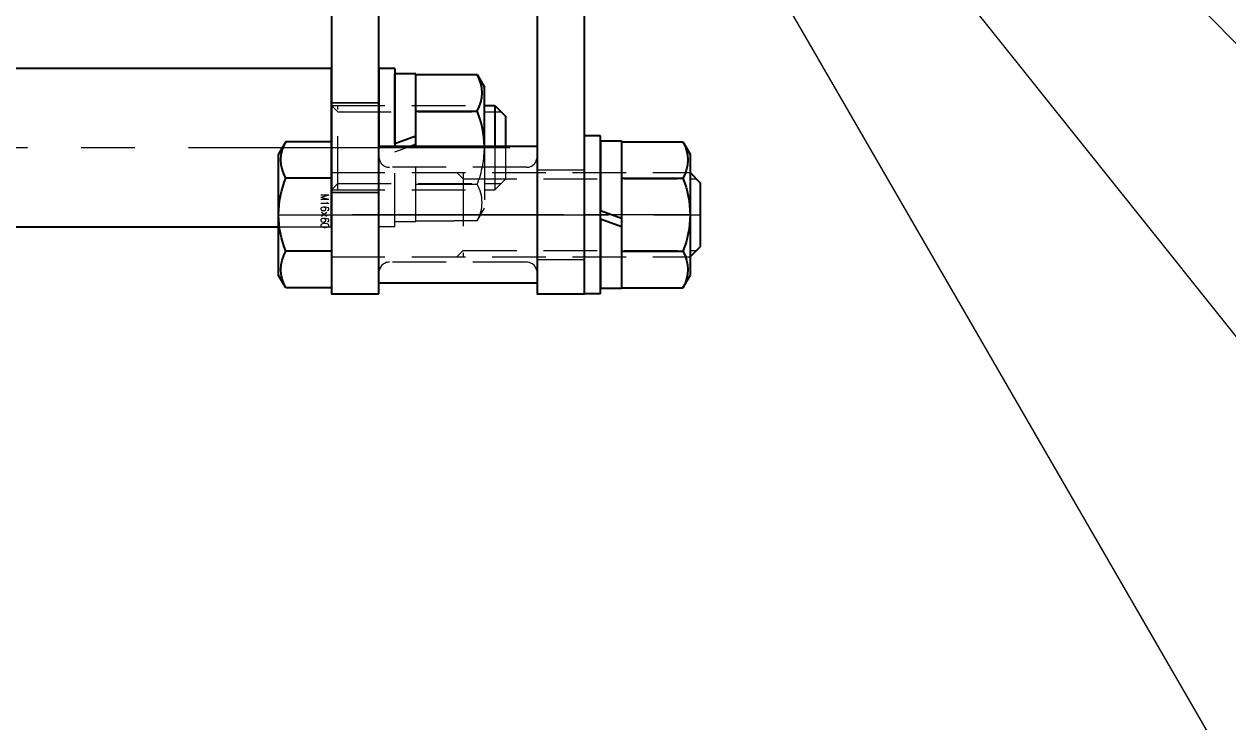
# Model space of a CAD drawing. Header units: millimetres. Extents: x 0 to 49006, y -7876 to 6995.
# Drawn here: x 39706.7 to 39935, y 1468.9 to 1601.3 of the extents above; entities that cross this region are included whole.
import ezdxf
from ezdxf import colors
from ezdxf.entities.mleader import LeaderData, LeaderLine
from ezdxf.enums import TextEntityAlignment as Align
from ezdxf.math import Vec2, Vec3

# ---------------------------------------------------------------- set-up
doc = ezdxf.new("R2010")
doc.units = ezdxf.units.MM
doc.header["$LTSCALE"] = 3.2
doc.linetypes.add('CENTER2', pattern=[28.575, 19.05, -3.175, 3.175, -3.175])
doc.linetypes.add('HIDDEN2', pattern=[4.7625, 3.175, -1.5875])
for name, color, linetype, lineweight in [('01_外形線', 7, 'Continuous', 25), ('02_細線', 5, 'Continuous', 13), ('03_かくれ線', 6, 'HIDDEN2', 13), ('04_中心線', 1, 'CENTER2', 9), ('08_DIM', 3, 'Continuous', 13)]:
    doc.layers.add(name, color=color, linetype=linetype, lineweight=lineweight)
doc.styles.get("Standard").update_dxf_attribs({"font": 'txt.shx', "bigfont": 'extfont2.shx'})
doc.styles.add('寸法用', font='simplex.shx', dxfattribs={"width": 0.8, "bigfont": '@extfont2.shx'})

# ---------------------------------------------------------------- blocks, each defined once
blk = doc.blocks.new('AM_BALLOON1')
at = {"transparency": 16777216}
blk.add_circle((0, 0), 5, dxfattribs=at)
blk.add_attdef('B_NUMBER', text='', height=3, dxfattribs=at).set_placement((0, 0), align=Align.MIDDLE_CENTER)
blk = doc.blocks.new('_OPEN')
at = {"color": 0, "linetype": 'ByBlock'}
for p, q in [((-1, 0.167), (0, 0)), ((0, 0), (-1, -0.167)), ((0, 0), (-1, 0))]:
    blk.add_line(p, q, dxfattribs=at)
blk = doc.blocks.new('_Open30')
at = {"color": 0, "linetype": 'ByBlock', "lineweight": -2}
for p, q in [((-1, 0.268), (0, 0)), ((0, 0), (-1, -0.268)), ((0, 0), (-1, 0))]:
    blk.add_line(p, q, dxfattribs=at)

msp = doc.modelspace()

# ---------------------------------------------------------------- linework, layer by layer
for p, q in [((39764.98, 1592.863), (39614.98, 1592.863)), ((39764.98, 1562.863), (39764.98, 1592.863)), ((39614.98, 1562.863), (39754.98, 1562.863))]:
    msp.add_line(p, q)
for points in [[(39773.98, 1550.135), (39773.98, 1770.135), (39764.98, 1770.135), (39764.98, 1550.135)], [(39812.98, 1550.135), (39812.98, 1734.135), (39803.98, 1734.135), (39803.98, 1550.135)], [(39803.98, 1552.135), (39773.98, 1552.135), (39773.98, 1578.135), (39803.98, 1578.135)]]:
    msp.add_lwpolyline(points, close=True)
for points in [[(39793.98, 1585.863), (39795.98, 1585.863)], [(39795.98, 1585.863), (39797.98, 1583.863)], [(39795.98, 1585.863), (39795.98, 1578.135)], [(39797.98, 1583.863), (39797.98, 1578.135)]]:
    msp.add_lwpolyline(points)
at = {"layer": '01_外形線'}
for points in [[(39773.98, 1592.854), (39773.98, 1578.135)], [(39776.98, 1592.854), (39773.98, 1592.854)], [(39776.98, 1592.854), (39776.98, 1578.135)], [(39776.98, 1578.654), (39776.98, 1591.854)], [(39780.98, 1591.854), (39776.98, 1591.854)], [(39780.98, 1580.11), (39780.98, 1591.854)], [(39780.98, 1578.135), (39780.98, 1591.711)], [(39780.98, 1591.711), (39792.619, 1591.711)], [(39792.619, 1591.711), (39793.98, 1589.354)], [(39793.98, 1578.135), (39793.98, 1589.354)], [(39780.98, 1584.783), (39792.619, 1584.783)], [(39776.98, 1578.654), (39780.98, 1580.11)], [(39812.98, 1550.135), (39812.98, 1580.135)], [(39815.98, 1580.135), (39812.98, 1580.135)], [(39815.98, 1550.135), (39815.98, 1580.135)], [(39756.34, 1578.992), (39754.98, 1576.635)], [(39764.98, 1578.992), (39756.34, 1578.992)], [(39764.98, 1578.992), (39764.98, 1551.279)], [(39779.95, 1578.135), (39780.98, 1578.51)], [(39815.98, 1579.135), (39815.98, 1565.935)], [(39815.98, 1579.135), (39819.98, 1579.135)], [(39819.98, 1579.135), (39819.98, 1564.479)], [(39819.98, 1578.992), (39819.98, 1551.279)], [(39819.98, 1578.992), (39831.619, 1578.992)], [(39831.619, 1578.992), (39832.98, 1576.635)], [(39754.98, 1553.635), (39754.98, 1576.635)], [(39832.98, 1576.635), (39832.98, 1553.635)], [(39832.98, 1573.135), (39834.98, 1571.135)], [(39764.98, 1572.064), (39756.34, 1572.064)], [(39819.98, 1572.064), (39831.619, 1572.064)], [(39834.98, 1559.135), (39834.98, 1571.135)], [(39815.98, 1565.935), (39819.98, 1564.479)], [(39815.98, 1564.335), (39815.98, 1551.135)], [(39815.98, 1564.335), (39819.98, 1562.879)], [(39819.98, 1562.879), (39819.98, 1551.135)], [(39832.98, 1557.135), (39834.98, 1559.135)], [(39764.98, 1558.207), (39756.34, 1558.207)], [(39819.98, 1558.207), (39831.619, 1558.207)], [(39756.34, 1551.279), (39754.98, 1553.635)], [(39831.619, 1551.279), (39832.98, 1553.635)], [(39764.98, 1551.279), (39756.34, 1551.279)], [(39815.98, 1550.135), (39812.98, 1550.135)], [(39819.98, 1551.135), (39815.98, 1551.135)], [(39819.98, 1551.279), (39831.619, 1551.279)]]:
    msp.add_lwpolyline(points, dxfattribs=at)
for points in [[(39792.619, 1584.783, 0.2679491), (39792.619, 1591.711)], [(39756.34, 1572.064, -0.2679491), (39756.34, 1578.992)], [(39831.619, 1578.992, -0.2679491), (39831.619, 1572.064)], [(39756.34, 1558.207, -0.1963667), (39756.34, 1572.064)], [(39831.619, 1572.064, -0.1963667), (39831.619, 1558.207)], [(39756.34, 1551.279, -0.2679491), (39756.34, 1558.207)], [(39831.619, 1558.207, -0.2679491), (39831.619, 1551.279)]]:
    msp.add_lwpolyline(points, format="xyb", dxfattribs=at)
msp.add_arc((39775.659, 1577.854), 18.321, 0.87846, 22.21925, dxfattribs=at)
at = {"layer": '02_細線'}
for points in [[(39793.98, 1584.663), (39797.18, 1584.663)], [(39832.98, 1571.935), (39834.18, 1571.935)], [(39832.98, 1558.335), (39834.18, 1558.335)]]:
    msp.add_lwpolyline(points, dxfattribs=at)
at = {"layer": '03_かくれ線'}
for p, q in [((39764.98, 1586.363), (39773.98, 1586.363)), ((39773.98, 1586.354), (39764.98, 1586.354)), ((39776.98, 1577.054), (39779.95, 1578.135)), ((39793.98, 1578.135), (39793.98, 1566.354)), ((39795.98, 1578.135), (39795.98, 1569.863)), ((39797.98, 1578.135), (39797.98, 1571.863)), ((39801.98, 1574.135), (39775.98, 1574.135)), ((39803.98, 1573.635), (39812.98, 1573.635)), ((39788.23, 1570.926), (39792.619, 1570.926)), ((39764.98, 1569.363), (39773.98, 1569.363)), ((39773.98, 1569.354), (39764.98, 1569.354)), ((39792.619, 1563.998), (39788.23, 1563.998)), ((39754.98, 1562.863), (39764.98, 1562.863)), ((39801.98, 1556.135), (39775.98, 1556.135)), ((39803.98, 1556.635), (39812.98, 1556.635))]:
    msp.add_line(p, q, dxfattribs=at)
for points in [[(39764.98, 1585.863), (39793.98, 1585.863)], [(39766.18, 1584.663), (39764.98, 1585.863)], [(39766.18, 1569.863), (39766.18, 1585.863)], [(39766.18, 1584.663), (39793.98, 1584.663)], [(39773.98, 1562.854), (39773.98, 1578.135)], [(39776.98, 1562.854), (39776.98, 1578.135)], [(39780.98, 1563.854), (39780.98, 1578.135)], [(39764.98, 1573.135), (39832.98, 1573.135)], [(39789.98, 1571.935), (39788.78, 1573.135)], [(39789.98, 1573.135), (39789.98, 1557.135)], [(39832.98, 1557.135), (39832.98, 1573.135)], [(39766.18, 1571.063), (39764.98, 1569.863)], [(39766.18, 1571.063), (39793.98, 1571.063)], [(39780.98, 1570.926), (39788.23, 1570.926)], [(39789.98, 1571.935), (39832.98, 1571.935)], [(39793.98, 1571.063), (39797.18, 1571.063)], [(39795.98, 1569.863), (39797.98, 1571.863)], [(39764.98, 1569.863), (39793.98, 1569.863)], [(39793.98, 1569.863), (39795.98, 1569.863)], [(39792.619, 1563.998), (39793.98, 1566.354)], [(39776.98, 1563.854), (39780.98, 1563.854)], [(39780.98, 1563.998), (39788.23, 1563.998)], [(39776.98, 1562.854), (39773.98, 1562.854)], [(39764.98, 1557.135), (39832.98, 1557.135)], [(39789.98, 1558.335), (39788.78, 1557.135)], [(39789.98, 1558.335), (39832.98, 1558.335)]]:
    msp.add_lwpolyline(points, dxfattribs=at)
msp.add_lwpolyline([(39792.619, 1563.998, 0.2679491), (39792.619, 1570.926)], format="xyb", dxfattribs=at)
for centre, radius, start, end in [((39775.659, 1577.854), 18.321, 337.78075, 0.87846), ((39775.98, 1576.135), 2, 180, 270), ((39801.98, 1576.135), 2, 270, 0), ((39775.98, 1554.135), 2, 90, 180), ((39801.98, 1554.135), 2, 0, 90)]:
    msp.add_arc(centre, radius, start, end, dxfattribs=at)
at = {"layer": '04_中心線'}
for p, q in [((39554.98, 1577.863), (39802.98, 1577.863)), ((39760.48, 1577.863), (39778.48, 1577.863)), ((39808.98, 1565.135), (39768.98, 1565.135)), ((39799.48, 1565.135), (39817.48, 1565.135))]:
    msp.add_line(p, q, dxfattribs=at)
for points in [[(39776.98, 1577.854), (39773.98, 1577.854)], [(39780.98, 1577.854), (39776.98, 1577.854)], [(39793.98, 1577.854), (39780.98, 1577.854)], [(39754.98, 1565.135), (39834.98, 1565.135)], [(39815.98, 1565.135), (39812.98, 1565.135)], [(39819.98, 1565.135), (39815.98, 1565.135)], [(39832.98, 1565.135), (39819.98, 1565.135)]]:
    msp.add_lwpolyline(points, dxfattribs=at)

# ---------------------------------------------------------------- texts
at = {"layer": '03_かくれ線', "style": '寸法用', "width": 0.8}
msp.add_text('M16×60', height=1.5, rotation=270, dxfattribs=at).set_placement((39762.98, 1569.049))

# ---------------------------------------------------------------- leaders
at = {"layer": '08_DIM'}
ml = msp.add_multileader_block('Standard', dxfattribs=at)
ml.set_content('AM_BALLOON1', color=256, scale=6)
ml.set_attribute('B_NUMBER', 'N', width=0)
ml.set_leader_properties(color=256, linetype='ByLayer', lineweight=-1)
ml.set_arrow_properties(name='OPEN')
ml.build(insert=Vec2(0, 0))
ml.multileader.update_dxf_attribs({"leader_type": 0, "has_dogleg": 0, "text_right_attachment_type": 6, "dogleg_length": 0, "arrow_head_size": 12, "scale": 6, "block_connection_type": 1})
ctx = ml.context
ctx.base_point, ctx.scale, ctx.char_height, ctx.arrow_head_size, ctx.landing_gap_size, ctx.plane_origin = Vec3(42470.67, 2179.738), 6, 24, 12, 12, Vec3(42470.67, 2179.738)
ctx.right_attachment, ctx.attachment_type = 6, 1
notes = []
notes.append((ctx, [(0, (0, 0, 0), (0, 0), (1, 0), 1, [])]))
ctx.block.insert = Vec3(42470.67, 2179.738)
ml = msp.add_multileader_block('Standard', dxfattribs=at)
ml.set_content('AM_BALLOON1', color=256, scale=6)
ml.set_attribute('B_NUMBER', 'S', width=0)
ml.set_leader_properties(color=256, linetype='ByLayer', lineweight=-1)
ml.set_arrow_properties(name='OPEN')
ml.build(insert=Vec2(0, 0))
ml.multileader.update_dxf_attribs({"leader_type": 0, "has_dogleg": 0, "text_right_attachment_type": 6, "dogleg_length": 0, "arrow_head_size": 12, "scale": 6, "block_connection_type": 1})
ctx = ml.context
ctx.base_point, ctx.scale, ctx.char_height, ctx.arrow_head_size, ctx.landing_gap_size, ctx.plane_origin = Vec3(42373.487, 2107.349), 6, 24, 12, 12, Vec3(42373.487, 2107.349)
ctx.right_attachment, ctx.attachment_type = 6, 1
notes.append((ctx, [(0, (0, 0, 0), (0, 0), (1, 0), 1, [])]))
ctx.block.insert = Vec3(42373.487, 2107.349)
ml = msp.add_multileader_block('Standard', dxfattribs=at)
ml.set_content('AM_BALLOON1', color=256, scale=6)
ml.set_attribute('B_NUMBER', 'D', width=0)
ml.set_leader_properties(color=256, linetype='ByLayer', lineweight=-1)
ml.set_arrow_properties(name='OPEN')
ml.build(insert=Vec2(0, 0))
ml.multileader.update_dxf_attribs({"leader_type": 0, "has_dogleg": 0, "text_right_attachment_type": 6, "dogleg_length": 0, "arrow_head_size": 12, "scale": 6, "block_connection_type": 1})
ctx = ml.context
ctx.base_point, ctx.scale, ctx.char_height, ctx.arrow_head_size, ctx.landing_gap_size, ctx.plane_origin = Vec3(42501.647, 1801.517), 6, 24, 12, 12, Vec3(42501.647, 1801.517)
ctx.right_attachment, ctx.attachment_type = 6, 1
notes.append((ctx, [(0, (0, 0, 0), (0, 0), (1, 0), 1, [])]))
ctx.block.insert = Vec3(42501.647, 1801.517)
ml = msp.add_multileader_block('Standard', dxfattribs=at)
ml.set_content('AM_BALLOON1', color=256, scale=6)
ml.set_attribute('B_NUMBER', 'C', width=0)
ml.set_leader_properties(color=256, linetype='ByLayer', lineweight=-1)
ml.set_arrow_properties(name='OPEN')
ml.build(insert=Vec2(0, 0))
ml.multileader.update_dxf_attribs({"leader_type": 0, "has_dogleg": 0, "text_right_attachment_type": 6, "dogleg_length": 0, "arrow_head_size": 12, "scale": 6, "block_connection_type": 1})
ctx = ml.context
ctx.base_point, ctx.scale, ctx.char_height, ctx.arrow_head_size, ctx.landing_gap_size, ctx.plane_origin = Vec3(42500.521, 1733.139), 6, 24, 12, 12, Vec3(42500.521, 1733.139)
ctx.right_attachment, ctx.attachment_type = 6, 1
notes.append((ctx, [(0, (0, 0, 0), (0, 0), (1, 0), 1, [])]))
ctx.block.insert = Vec3(42500.521, 1733.139)
ml = msp.add_multileader_block('Standard', dxfattribs=at)
ml.set_content('AM_BALLOON1', color=256, scale=8)
ml.set_attribute('B_NUMBER', 'I', width=0)
ml.set_leader_properties(color=256, linetype='ByLayer', lineweight=-1)
ml.set_arrow_properties(name='OPEN')
ml.build(insert=Vec2(0, 0))
ml.multileader.update_dxf_attribs({"leader_type": 0, "has_dogleg": 0, "text_right_attachment_type": 6, "dogleg_length": 0, "arrow_head_size": 16, "scale": 8, "block_connection_type": 1})
ctx = ml.context
ctx.base_point, ctx.scale, ctx.char_height, ctx.arrow_head_size, ctx.landing_gap_size, ctx.plane_origin = Vec3(40183.377, 1678.031), 8, 32, 16, 16, Vec3(40183.377, 1678.031)
ctx.right_attachment, ctx.attachment_type = 6, 1
notes.append((ctx, [(0, (0, 0, 0), (0, 0), (1, 0), 1, [])]))
ctx.block.insert = Vec3(40183.377, 1678.031)
ml = msp.add_multileader_block('Standard', dxfattribs=at)
ml.set_content('AM_BALLOON1', color=256, scale=6)
ml.set_attribute('B_NUMBER', 'B', width=0)
ml.set_leader_properties(color=256, linetype='ByLayer', lineweight=-1)
ml.set_arrow_properties(name='OPEN')
ml.build(insert=Vec2(0, 0))
ml.multileader.update_dxf_attribs({"leader_type": 0, "has_dogleg": 0, "text_right_attachment_type": 6, "dogleg_length": 0, "arrow_head_size": 12, "scale": 6, "block_connection_type": 1})
ctx = ml.context
ctx.base_point, ctx.scale, ctx.char_height, ctx.arrow_head_size, ctx.landing_gap_size, ctx.plane_origin = Vec3(42499.342, 1665.338), 6, 24, 12, 12, Vec3(42499.342, 1665.338)
ctx.right_attachment, ctx.attachment_type = 6, 1
notes.append((ctx, [(0, (0, 0, 0), (0, 0), (1, 0), 1, [])]))
ctx.block.insert = Vec3(42499.342, 1665.338)
ml = msp.add_multileader_block('Standard', dxfattribs=at)
ml.set_content('AM_BALLOON1', color=256, scale=8)
ml.set_attribute('B_NUMBER', 'M', width=0)
ml.set_leader_properties(color=256, linetype='ByLayer', lineweight=-1)
ml.set_arrow_properties(name='OPEN30')
ml.build(insert=Vec2(0, 0))
ml.multileader.update_dxf_attribs({"has_dogleg": 0, "text_right_attachment_type": 6, "dogleg_length": 0, "arrow_head_size": 20, "scale": 8, "block_connection_type": 1})
ctx = ml.context
ctx.base_point, ctx.scale, ctx.char_height, ctx.arrow_head_size, ctx.landing_gap_size, ctx.plane_origin = Vec3(39976.438, 1388.536), 8, 32, 20, 16, Vec3(39705.402, 1940.069)
ctx.right_attachment, ctx.attachment_type = 6, 1
notes.append((ctx, [(1, (1, 1, 0), (39976.438, 1388.536), (1, 0), 0, [(0, [(39826.38, 1648.135)], 0, [])])]))
ctx.block.insert = Vec3(39976.438, 1388.536)
ml = msp.add_multileader_block('Standard', dxfattribs=at)
ml.set_content('AM_BALLOON1', color=256, scale=8)
ml.set_attribute('B_NUMBER', 'W', width=0)
ml.set_leader_properties(color=256, linetype='ByLayer', lineweight=-1)
ml.set_arrow_properties(name='OPEN30')
ml.build(insert=Vec2(0, 0))
ml.multileader.update_dxf_attribs({"has_dogleg": 0, "text_right_attachment_type": 6, "dogleg_length": 0, "arrow_head_size": 20, "scale": 8, "block_connection_type": 1})
ctx = ml.context
ctx.base_point, ctx.scale, ctx.char_height, ctx.arrow_head_size, ctx.landing_gap_size, ctx.plane_origin = Vec3(40056.37, 1391.796), 8, 32, 20, 16, Vec3(39785.334, 1943.328)
ctx.right_attachment, ctx.attachment_type = 6, 1
notes.append((ctx, [(1, (1, 1, 0), (40056.37, 1391.796), (1, 0), 0, [(0, [(39850.525, 1649.683)], 0, [])])]))
ctx.block.insert = Vec3(40056.37, 1391.796)
ml = msp.add_multileader_block('Standard', dxfattribs=at)
ml.set_content('AM_BALLOON1', color=256, scale=8)
ml.set_attribute('B_NUMBER', 'L', width=0)
ml.set_leader_properties(color=256, linetype='ByLayer', lineweight=-1)
ml.set_arrow_properties(name='OPEN30')
ml.build(insert=Vec2(0, 0))
ml.multileader.update_dxf_attribs({"has_dogleg": 0, "text_right_attachment_type": 6, "dogleg_length": 0, "arrow_head_size": 20, "scale": 8, "block_connection_type": 1})
ctx = ml.context
ctx.base_point, ctx.scale, ctx.char_height, ctx.arrow_head_size, ctx.landing_gap_size, ctx.plane_origin = Vec3(40136.327, 1393.666), 8, 32, 20, 16, Vec3(39831.794, 1936.829)
ctx.right_attachment, ctx.attachment_type = 6, 1
notes.append((ctx, [(1, (1, 1, 0), (40136.327, 1393.666), (1, 0), 0, [(0, [(39886.672, 1648.506)], 0, [])])]))
ctx.block.insert = Vec3(40136.327, 1393.666)
for ctx, leaders in notes:
    for number, flags, end, landing, length, lines in leaders:
        leader = LeaderData()
        leader.index, (leader.has_last_leader_line, leader.has_dogleg_vector, leader.attachment_direction) = number, flags
        leader.last_leader_point, leader.dogleg_vector, leader.dogleg_length = Vec3(end), Vec3(landing), length
        for number, points, colour, breaks in lines:
            line = LeaderLine()
            line.index, line.vertices, line.color, line.breaks = number, Vec3.list(points), colors.encode_raw_color(colour), breaks
            leader.lines.append(line)
        ctx.leaders.append(leader)

doc.saveas('drawing.dxf')
